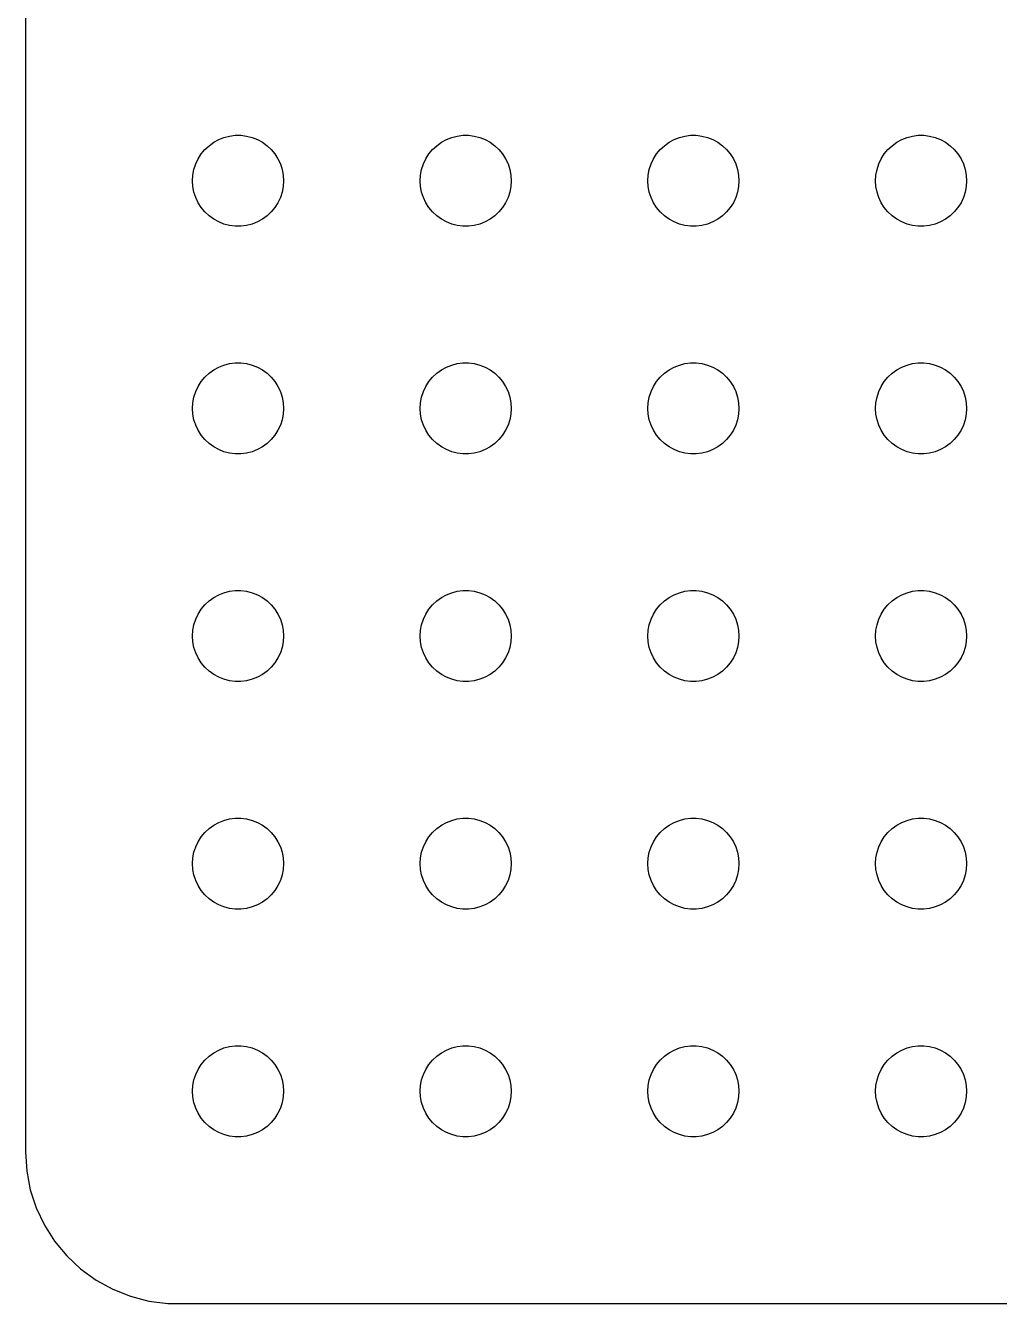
# Model space of a CAD drawing. Header units: metres. Extents: x -67 to 67, y -44 to 44.
# Drawn here: x -67 to -34.92, y -44.49 to -2.39 of the extents above; entities that cross this region are included whole.
import ezdxf

# ---------------------------------------------------------------- set-up
doc = ezdxf.new("R2010")
doc.units = ezdxf.units.M

msp = doc.modelspace()

# ---------------------------------------------------------------- linework, layer by layer
for p, q in [((-67, 39.5), (-67, -39.5)), ((-60.9561, -6.34422), (-60.8037, -6.23351)), ((-60.8037, -6.23351), (-60.6387, -6.14275)), ((-60.6387, -6.14275), (-60.4635, -6.07341)), ((-60.4635, -6.07341), (-60.2811, -6.02657)), ((-60.2811, -6.02657), (-60.0942, -6.00294)), ((-60.0942, -6.00294), (-59.9058, -6.00294)), ((-59.9058, -6.00294), (-59.7189, -6.02657)), ((-59.7189, -6.02657), (-59.5365, -6.07341)), ((-59.5365, -6.07341), (-59.3613, -6.14275)), ((-59.3613, -6.14275), (-59.1963, -6.23351)), ((-59.1963, -6.23351), (-59.0439, -6.34422)), ((-53.4561, -6.34422), (-53.3037, -6.23351)), ((-53.3037, -6.23351), (-53.1387, -6.14275)), ((-53.1387, -6.14275), (-52.9635, -6.07341)), ((-52.9635, -6.07341), (-52.7811, -6.02657)), ((-52.7811, -6.02657), (-52.5942, -6.00294)), ((-52.5942, -6.00294), (-52.4058, -6.00294)), ((-52.4058, -6.00294), (-52.2189, -6.02657)), ((-52.2189, -6.02657), (-52.0365, -6.07341)), ((-52.0365, -6.07341), (-51.8613, -6.14275)), ((-51.8613, -6.14275), (-51.6963, -6.23351)), ((-51.6963, -6.23351), (-51.5439, -6.34422)), ((-45.9561, -6.34422), (-45.8037, -6.23351)), ((-45.8037, -6.23351), (-45.6387, -6.14275)), ((-45.6387, -6.14275), (-45.4635, -6.07341)), ((-45.4635, -6.07341), (-45.2811, -6.02657)), ((-45.2811, -6.02657), (-45.0942, -6.00294)), ((-45.0942, -6.00294), (-44.9058, -6.00294)), ((-44.9058, -6.00294), (-44.7189, -6.02657)), ((-44.7189, -6.02657), (-44.5365, -6.07341)), ((-44.5365, -6.07341), (-44.3613, -6.14275)), ((-44.3613, -6.14275), (-44.1963, -6.23351)), ((-44.1963, -6.23351), (-44.0439, -6.34422)), ((-38.4561, -6.34422), (-38.3037, -6.23351)), ((-38.3037, -6.23351), (-38.1387, -6.14275)), ((-38.1387, -6.14275), (-37.9635, -6.07341)), ((-37.9635, -6.07341), (-37.7811, -6.02657)), ((-37.7811, -6.02657), (-37.5942, -6.00294)), ((-37.5942, -6.00294), (-37.4058, -6.00294)), ((-37.4058, -6.00294), (-37.2189, -6.02657)), ((-37.2189, -6.02657), (-37.0365, -6.07341)), ((-37.0365, -6.07341), (-36.8613, -6.14275)), ((-36.8613, -6.14275), (-36.6963, -6.23351)), ((-36.6963, -6.23351), (-36.5439, -6.34422)), ((-61.3145, -6.77736), (-61.2135, -6.61832)), ((-61.2135, -6.61832), (-61.0934, -6.47318)), ((-61.0934, -6.47318), (-60.9561, -6.34422)), ((-59.0439, -6.34422), (-58.9065, -6.47318)), ((-58.9065, -6.47318), (-58.7865, -6.61832)), ((-58.7865, -6.61832), (-58.6855, -6.77736)), ((-53.8145, -6.77736), (-53.7135, -6.61832)), ((-53.7135, -6.61832), (-53.5934, -6.47318)), ((-53.5934, -6.47318), (-53.4561, -6.34422)), ((-51.5439, -6.34422), (-51.4065, -6.47318)), ((-51.4065, -6.47318), (-51.2865, -6.61832)), ((-51.2865, -6.61832), (-51.1855, -6.77736)), ((-46.3145, -6.77736), (-46.2135, -6.61832)), ((-46.2135, -6.61832), (-46.0934, -6.47318)), ((-46.0934, -6.47318), (-45.9561, -6.34422)), ((-44.0439, -6.34422), (-43.9065, -6.47318)), ((-43.9065, -6.47318), (-43.7865, -6.61832)), ((-43.7865, -6.61832), (-43.6855, -6.77736)), ((-38.8145, -6.77736), (-38.7135, -6.61832)), ((-38.7135, -6.61832), (-38.5934, -6.47318)), ((-38.5934, -6.47318), (-38.4561, -6.34422)), ((-36.5439, -6.34422), (-36.4065, -6.47318)), ((-36.4065, -6.47318), (-36.2865, -6.61832)), ((-36.2865, -6.61832), (-36.1855, -6.77736)), ((-61.4882, -7.312), (-61.4529, -7.12695)), ((-61.4529, -7.12695), (-61.3947, -6.9478)), ((-61.3947, -6.9478), (-61.3145, -6.77736)), ((-58.6855, -6.77736), (-58.6053, -6.9478)), ((-58.6053, -6.9478), (-58.5471, -7.12695)), ((-58.5471, -7.12695), (-58.5118, -7.312)), ((-53.9882, -7.312), (-53.9529, -7.12695)), ((-53.9529, -7.12695), (-53.8947, -6.9478)), ((-53.8947, -6.9478), (-53.8145, -6.77736)), ((-51.1855, -6.77736), (-51.1053, -6.9478)), ((-51.1053, -6.9478), (-51.0471, -7.12695)), ((-51.0471, -7.12695), (-51.0118, -7.312)), ((-46.4882, -7.312), (-46.4529, -7.12695)), ((-46.4529, -7.12695), (-46.3947, -6.9478)), ((-46.3947, -6.9478), (-46.3145, -6.77736)), ((-43.6855, -6.77736), (-43.6053, -6.9478)), ((-43.6053, -6.9478), (-43.5471, -7.12695)), ((-43.5471, -7.12695), (-43.5118, -7.312)), ((-38.9882, -7.312), (-38.9529, -7.12695)), ((-38.9529, -7.12695), (-38.8947, -6.9478)), ((-38.8947, -6.9478), (-38.8145, -6.77736)), ((-36.1855, -6.77736), (-36.1053, -6.9478)), ((-36.1053, -6.9478), (-36.0471, -7.12695)), ((-36.0471, -7.12695), (-36.0118, -7.312)), ((-61.5, -7.5), (-61.4882, -7.312)), ((-61.4882, -7.68799), (-61.5, -7.5)), ((-58.5118, -7.312), (-58.5, -7.5)), ((-58.5, -7.5), (-58.5118, -7.68799)), ((-54, -7.5), (-53.9882, -7.312)), ((-53.9882, -7.68799), (-54, -7.5)), ((-51.0118, -7.312), (-51, -7.5)), ((-51, -7.5), (-51.0118, -7.68799)), ((-46.5, -7.5), (-46.4882, -7.312)), ((-46.4882, -7.68799), (-46.5, -7.5)), ((-43.5118, -7.312), (-43.5, -7.5)), ((-43.5, -7.5), (-43.5118, -7.68799)), ((-39, -7.5), (-38.9882, -7.312)), ((-38.9882, -7.68799), (-39, -7.5)), ((-36.0118, -7.312), (-36, -7.5)), ((-36, -7.5), (-36.0118, -7.68799)), ((-61.4529, -7.87303), (-61.4882, -7.68799)), ((-61.3947, -8.05219), (-61.4529, -7.87303)), ((-58.5471, -7.87303), (-58.6053, -8.05219)), ((-58.5118, -7.68799), (-58.5471, -7.87303)), ((-53.9529, -7.87303), (-53.9882, -7.68799)), ((-53.8947, -8.05219), (-53.9529, -7.87303)), ((-51.0471, -7.87303), (-51.1053, -8.05219)), ((-51.0118, -7.68799), (-51.0471, -7.87303)), ((-46.4529, -7.87303), (-46.4882, -7.68799)), ((-46.3947, -8.05219), (-46.4529, -7.87303)), ((-43.5471, -7.87303), (-43.6053, -8.05219)), ((-43.5118, -7.68799), (-43.5471, -7.87303)), ((-38.9529, -7.87303), (-38.9882, -7.68799)), ((-38.8947, -8.05219), (-38.9529, -7.87303)), ((-36.0471, -7.87303), (-36.1053, -8.05219)), ((-36.0118, -7.68799), (-36.0471, -7.87303)), ((-61.3145, -8.22263), (-61.3947, -8.05219)), ((-61.2135, -8.38167), (-61.3145, -8.22263)), ((-61.0934, -8.52681), (-61.2135, -8.38167)), ((-58.7865, -8.38167), (-58.9065, -8.52681)), ((-58.6855, -8.22263), (-58.7865, -8.38167)), ((-58.6053, -8.05219), (-58.6855, -8.22263)), ((-53.8145, -8.22263), (-53.8947, -8.05219)), ((-53.7135, -8.38167), (-53.8145, -8.22263)), ((-53.5934, -8.52681), (-53.7135, -8.38167)), ((-51.2865, -8.38167), (-51.4065, -8.52681)), ((-51.1855, -8.22263), (-51.2865, -8.38167)), ((-51.1053, -8.05219), (-51.1855, -8.22263)), ((-46.3145, -8.22263), (-46.3947, -8.05219)), ((-46.2135, -8.38167), (-46.3145, -8.22263)), ((-46.0934, -8.52681), (-46.2135, -8.38167)), ((-43.7865, -8.38167), (-43.9065, -8.52681)), ((-43.6855, -8.22263), (-43.7865, -8.38167)), ((-43.6053, -8.05219), (-43.6855, -8.22263)), ((-38.8145, -8.22263), (-38.8947, -8.05219)), ((-38.7135, -8.38167), (-38.8145, -8.22263)), ((-38.5934, -8.52681), (-38.7135, -8.38167)), ((-36.2865, -8.38167), (-36.4065, -8.52681)), ((-36.1855, -8.22263), (-36.2865, -8.38167)), ((-36.1053, -8.05219), (-36.1855, -8.22263)), ((-60.9561, -8.65576), (-61.0934, -8.52681)), ((-60.8037, -8.76648), (-60.9561, -8.65576)), ((-60.6387, -8.85724), (-60.8037, -8.76648)), ((-59.1963, -8.76648), (-59.3613, -8.85724)), ((-59.0439, -8.65576), (-59.1963, -8.76648)), ((-58.9065, -8.52681), (-59.0439, -8.65576)), ((-53.4561, -8.65576), (-53.5934, -8.52681)), ((-53.3037, -8.76648), (-53.4561, -8.65576)), ((-53.1387, -8.85724), (-53.3037, -8.76648)), ((-51.6963, -8.76648), (-51.8613, -8.85724)), ((-51.5439, -8.65576), (-51.6963, -8.76648)), ((-51.4065, -8.52681), (-51.5439, -8.65576)), ((-45.9561, -8.65576), (-46.0934, -8.52681)), ((-45.8037, -8.76648), (-45.9561, -8.65576)), ((-45.6387, -8.85724), (-45.8037, -8.76648)), ((-44.1963, -8.76648), (-44.3613, -8.85724)), ((-44.0439, -8.65576), (-44.1963, -8.76648)), ((-43.9065, -8.52681), (-44.0439, -8.65576)), ((-38.4561, -8.65576), (-38.5934, -8.52681)), ((-38.3037, -8.76648), (-38.4561, -8.65576)), ((-38.1387, -8.85724), (-38.3037, -8.76648)), ((-36.6963, -8.76648), (-36.8613, -8.85724)), ((-36.5439, -8.65576), (-36.6963, -8.76648)), ((-36.4065, -8.52681), (-36.5439, -8.65576)), ((-60.4635, -8.92657), (-60.6387, -8.85724)), ((-60.2811, -8.97342), (-60.4635, -8.92657)), ((-60.0942, -8.99704), (-60.2811, -8.97342)), ((-59.9058, -8.99704), (-60.0942, -8.99704)), ((-59.7189, -8.97342), (-59.9058, -8.99704)), ((-59.5365, -8.92657), (-59.7189, -8.97342)), ((-59.3613, -8.85724), (-59.5365, -8.92657)), ((-52.9635, -8.92657), (-53.1387, -8.85724)), ((-52.7811, -8.97342), (-52.9635, -8.92657)), ((-52.5942, -8.99704), (-52.7811, -8.97342)), ((-52.4058, -8.99704), (-52.5942, -8.99704)), ((-52.2189, -8.97342), (-52.4058, -8.99704)), ((-52.0365, -8.92657), (-52.2189, -8.97342)), ((-51.8613, -8.85724), (-52.0365, -8.92657)), ((-45.4635, -8.92657), (-45.6387, -8.85724)), ((-45.2811, -8.97342), (-45.4635, -8.92657)), ((-45.0942, -8.99704), (-45.2811, -8.97342)), ((-44.9058, -8.99704), (-45.0942, -8.99704)), ((-44.7189, -8.97342), (-44.9058, -8.99704)), ((-44.5365, -8.92657), (-44.7189, -8.97342)), ((-44.3613, -8.85724), (-44.5365, -8.92657)), ((-37.9635, -8.92657), (-38.1387, -8.85724)), ((-37.7811, -8.97342), (-37.9635, -8.92657)), ((-37.5942, -8.99704), (-37.7811, -8.97342)), ((-37.4058, -8.99704), (-37.5942, -8.99704)), ((-37.2189, -8.97342), (-37.4058, -8.99704)), ((-37.0365, -8.92657), (-37.2189, -8.97342)), ((-36.8613, -8.85724), (-37.0365, -8.92657)), ((-61.0934, -13.9732), (-60.9561, -13.8442)), ((-60.9561, -13.8442), (-60.8037, -13.7335)), ((-60.8037, -13.7335), (-60.6387, -13.6427)), ((-60.6387, -13.6427), (-60.4635, -13.5734)), ((-60.4635, -13.5734), (-60.2811, -13.5266)), ((-60.2811, -13.5266), (-60.0942, -13.5029)), ((-60.0942, -13.5029), (-59.9058, -13.5029)), ((-59.9058, -13.5029), (-59.7189, -13.5266)), ((-59.7189, -13.5266), (-59.5365, -13.5734)), ((-59.5365, -13.5734), (-59.3613, -13.6427)), ((-59.3613, -13.6427), (-59.1963, -13.7335)), ((-59.1963, -13.7335), (-59.0439, -13.8442)), ((-59.0439, -13.8442), (-58.9065, -13.9732)), ((-53.5934, -13.9732), (-53.4561, -13.8442)), ((-53.4561, -13.8442), (-53.3037, -13.7335)), ((-53.3037, -13.7335), (-53.1387, -13.6427)), ((-53.1387, -13.6427), (-52.9635, -13.5734)), ((-52.9635, -13.5734), (-52.7811, -13.5266)), ((-52.7811, -13.5266), (-52.5942, -13.5029)), ((-52.5942, -13.5029), (-52.4058, -13.5029)), ((-52.4058, -13.5029), (-52.2189, -13.5266)), ((-52.2189, -13.5266), (-52.0365, -13.5734)), ((-52.0365, -13.5734), (-51.8613, -13.6427)), ((-51.8613, -13.6427), (-51.6963, -13.7335)), ((-51.6963, -13.7335), (-51.5439, -13.8442)), ((-51.5439, -13.8442), (-51.4065, -13.9732)), ((-46.0934, -13.9732), (-45.9561, -13.8442)), ((-45.9561, -13.8442), (-45.8037, -13.7335)), ((-45.8037, -13.7335), (-45.6387, -13.6427)), ((-45.6387, -13.6427), (-45.4635, -13.5734)), ((-45.4635, -13.5734), (-45.2811, -13.5266)), ((-45.2811, -13.5266), (-45.0942, -13.5029)), ((-45.0942, -13.5029), (-44.9058, -13.5029)), ((-44.9058, -13.5029), (-44.7189, -13.5266)), ((-44.7189, -13.5266), (-44.5365, -13.5734)), ((-44.5365, -13.5734), (-44.3613, -13.6427)), ((-44.3613, -13.6427), (-44.1963, -13.7335)), ((-44.1963, -13.7335), (-44.0439, -13.8442)), ((-44.0439, -13.8442), (-43.9065, -13.9732)), ((-38.5934, -13.9732), (-38.4561, -13.8442)), ((-38.4561, -13.8442), (-38.3037, -13.7335)), ((-38.3037, -13.7335), (-38.1387, -13.6427)), ((-38.1387, -13.6427), (-37.9635, -13.5734)), ((-37.9635, -13.5734), (-37.7811, -13.5266)), ((-37.7811, -13.5266), (-37.5942, -13.5029)), ((-37.5942, -13.5029), (-37.4058, -13.5029)), ((-37.4058, -13.5029), (-37.2189, -13.5266)), ((-37.2189, -13.5266), (-37.0365, -13.5734)), ((-37.0365, -13.5734), (-36.8613, -13.6427)), ((-36.8613, -13.6427), (-36.6963, -13.7335)), ((-36.6963, -13.7335), (-36.5439, -13.8442)), ((-36.5439, -13.8442), (-36.4065, -13.9732)), ((-61.3947, -14.4478), (-61.3145, -14.2774)), ((-61.3145, -14.2774), (-61.2135, -14.1183)), ((-61.2135, -14.1183), (-61.0934, -13.9732)), ((-58.9065, -13.9732), (-58.7865, -14.1183)), ((-58.7865, -14.1183), (-58.6855, -14.2774)), ((-58.6855, -14.2774), (-58.6053, -14.4478)), ((-53.8947, -14.4478), (-53.8145, -14.2774)), ((-53.8145, -14.2774), (-53.7135, -14.1183)), ((-53.7135, -14.1183), (-53.5934, -13.9732)), ((-51.4065, -13.9732), (-51.2865, -14.1183)), ((-51.2865, -14.1183), (-51.1855, -14.2774)), ((-51.1855, -14.2774), (-51.1053, -14.4478)), ((-46.3947, -14.4478), (-46.3145, -14.2774)), ((-46.3145, -14.2774), (-46.2135, -14.1183)), ((-46.2135, -14.1183), (-46.0934, -13.9732)), ((-43.9065, -13.9732), (-43.7865, -14.1183)), ((-43.7865, -14.1183), (-43.6855, -14.2774)), ((-43.6855, -14.2774), (-43.6053, -14.4478)), ((-38.8947, -14.4478), (-38.8145, -14.2774)), ((-38.8145, -14.2774), (-38.7135, -14.1183)), ((-38.7135, -14.1183), (-38.5934, -13.9732)), ((-36.4065, -13.9732), (-36.2865, -14.1183)), ((-36.2865, -14.1183), (-36.1855, -14.2774)), ((-36.1855, -14.2774), (-36.1053, -14.4478)), ((-61.4882, -14.812), (-61.4529, -14.627)), ((-61.4529, -14.627), (-61.3947, -14.4478)), ((-58.6053, -14.4478), (-58.5471, -14.627)), ((-58.5471, -14.627), (-58.5118, -14.812)), ((-53.9882, -14.812), (-53.9529, -14.627)), ((-53.9529, -14.627), (-53.8947, -14.4478)), ((-51.1053, -14.4478), (-51.0471, -14.627)), ((-51.0471, -14.627), (-51.0118, -14.812)), ((-46.4882, -14.812), (-46.4529, -14.627)), ((-46.4529, -14.627), (-46.3947, -14.4478)), ((-43.6053, -14.4478), (-43.5471, -14.627)), ((-43.5471, -14.627), (-43.5118, -14.812)), ((-38.9882, -14.812), (-38.9529, -14.627)), ((-38.9529, -14.627), (-38.8947, -14.4478)), ((-36.1053, -14.4478), (-36.0471, -14.627)), ((-36.0471, -14.627), (-36.0118, -14.812)), ((-61.5, -15), (-61.4882, -14.812)), ((-61.4882, -15.188), (-61.5, -15)), ((-58.5118, -14.812), (-58.5, -15)), ((-58.5, -15), (-58.5118, -15.188)), ((-54, -15), (-53.9882, -14.812)), ((-53.9882, -15.188), (-54, -15)), ((-51.0118, -14.812), (-51, -15)), ((-51, -15), (-51.0118, -15.188)), ((-46.5, -15), (-46.4882, -14.812)), ((-46.4882, -15.188), (-46.5, -15)), ((-43.5118, -14.812), (-43.5, -15)), ((-43.5, -15), (-43.5118, -15.188)), ((-39, -15), (-38.9882, -14.812)), ((-38.9882, -15.188), (-39, -15)), ((-36.0118, -14.812), (-36, -15)), ((-36, -15), (-36.0118, -15.188)), ((-61.4529, -15.373), (-61.4882, -15.188)), ((-61.3947, -15.5522), (-61.4529, -15.373)), ((-61.3145, -15.7226), (-61.3947, -15.5522)), ((-58.6053, -15.5522), (-58.6855, -15.7226)), ((-58.5471, -15.373), (-58.6053, -15.5522)), ((-58.5118, -15.188), (-58.5471, -15.373)), ((-53.9529, -15.373), (-53.9882, -15.188)), ((-53.8947, -15.5522), (-53.9529, -15.373)), ((-53.8145, -15.7226), (-53.8947, -15.5522)), ((-51.1053, -15.5522), (-51.1855, -15.7226)), ((-51.0471, -15.373), (-51.1053, -15.5522)), ((-51.0118, -15.188), (-51.0471, -15.373)), ((-46.4529, -15.373), (-46.4882, -15.188)), ((-46.3947, -15.5522), (-46.4529, -15.373)), ((-46.3145, -15.7226), (-46.3947, -15.5522)), ((-43.6053, -15.5522), (-43.6855, -15.7226)), ((-43.5471, -15.373), (-43.6053, -15.5522)), ((-43.5118, -15.188), (-43.5471, -15.373)), ((-38.9529, -15.373), (-38.9882, -15.188)), ((-38.8947, -15.5522), (-38.9529, -15.373)), ((-38.8145, -15.7226), (-38.8947, -15.5522)), ((-36.1053, -15.5522), (-36.1855, -15.7226)), ((-36.0471, -15.373), (-36.1053, -15.5522)), ((-36.0118, -15.188), (-36.0471, -15.373)), ((-61.2135, -15.8817), (-61.3145, -15.7226)), ((-61.0934, -16.0268), (-61.2135, -15.8817)), ((-58.7865, -15.8817), (-58.9065, -16.0268)), ((-58.6855, -15.7226), (-58.7865, -15.8817)), ((-53.7135, -15.8817), (-53.8145, -15.7226)), ((-53.5934, -16.0268), (-53.7135, -15.8817)), ((-51.2865, -15.8817), (-51.4065, -16.0268)), ((-51.1855, -15.7226), (-51.2865, -15.8817)), ((-46.2135, -15.8817), (-46.3145, -15.7226)), ((-46.0934, -16.0268), (-46.2135, -15.8817)), ((-43.7865, -15.8817), (-43.9065, -16.0268)), ((-43.6855, -15.7226), (-43.7865, -15.8817)), ((-38.7135, -15.8817), (-38.8145, -15.7226)), ((-38.5934, -16.0268), (-38.7135, -15.8817)), ((-36.2865, -15.8817), (-36.4065, -16.0268)), ((-36.1855, -15.7226), (-36.2865, -15.8817)), ((-60.9561, -16.1558), (-61.0934, -16.0268)), ((-60.8037, -16.2665), (-60.9561, -16.1558)), ((-60.6387, -16.3572), (-60.8037, -16.2665)), ((-60.4635, -16.4266), (-60.6387, -16.3572)), ((-59.3613, -16.3572), (-59.5365, -16.4266)), ((-59.1963, -16.2665), (-59.3613, -16.3572)), ((-59.0439, -16.1558), (-59.1963, -16.2665)), ((-58.9065, -16.0268), (-59.0439, -16.1558)), ((-53.4561, -16.1558), (-53.5934, -16.0268)), ((-53.3037, -16.2665), (-53.4561, -16.1558)), ((-53.1387, -16.3572), (-53.3037, -16.2665)), ((-52.9635, -16.4266), (-53.1387, -16.3572)), ((-51.8613, -16.3572), (-52.0365, -16.4266)), ((-51.6963, -16.2665), (-51.8613, -16.3572)), ((-51.5439, -16.1558), (-51.6963, -16.2665)), ((-51.4065, -16.0268), (-51.5439, -16.1558)), ((-45.9561, -16.1558), (-46.0934, -16.0268)), ((-45.8037, -16.2665), (-45.9561, -16.1558)), ((-45.6387, -16.3572), (-45.8037, -16.2665)), ((-45.4635, -16.4266), (-45.6387, -16.3572)), ((-44.3613, -16.3572), (-44.5365, -16.4266)), ((-44.1963, -16.2665), (-44.3613, -16.3572)), ((-44.0439, -16.1558), (-44.1963, -16.2665)), ((-43.9065, -16.0268), (-44.0439, -16.1558)), ((-38.4561, -16.1558), (-38.5934, -16.0268)), ((-38.3037, -16.2665), (-38.4561, -16.1558)), ((-38.1387, -16.3572), (-38.3037, -16.2665)), ((-37.9635, -16.4266), (-38.1387, -16.3572)), ((-36.8613, -16.3572), (-37.0365, -16.4266)), ((-36.6963, -16.2665), (-36.8613, -16.3572)), ((-36.5439, -16.1558), (-36.6963, -16.2665)), ((-36.4065, -16.0268), (-36.5439, -16.1558)), ((-60.2811, -16.4734), (-60.4635, -16.4266)), ((-60.0942, -16.497), (-60.2811, -16.4734)), ((-59.9058, -16.497), (-60.0942, -16.497)), ((-59.7189, -16.4734), (-59.9058, -16.497)), ((-59.5365, -16.4266), (-59.7189, -16.4734)), ((-52.7811, -16.4734), (-52.9635, -16.4266)), ((-52.5942, -16.497), (-52.7811, -16.4734)), ((-52.4058, -16.497), (-52.5942, -16.497)), ((-52.2189, -16.4734), (-52.4058, -16.497)), ((-52.0365, -16.4266), (-52.2189, -16.4734)), ((-45.2811, -16.4734), (-45.4635, -16.4266)), ((-45.0942, -16.497), (-45.2811, -16.4734)), ((-44.9058, -16.497), (-45.0942, -16.497)), ((-44.7189, -16.4734), (-44.9058, -16.497)), ((-44.5365, -16.4266), (-44.7189, -16.4734)), ((-37.7811, -16.4734), (-37.9635, -16.4266)), ((-37.5942, -16.497), (-37.7811, -16.4734)), ((-37.4058, -16.497), (-37.5942, -16.497)), ((-37.2189, -16.4734), (-37.4058, -16.497)), ((-37.0365, -16.4266), (-37.2189, -16.4734)), ((-60.4635, -21.0734), (-60.2811, -21.0266)), ((-60.2811, -21.0266), (-60.0942, -21.003)), ((-60.0942, -21.003), (-59.9058, -21.003)), ((-59.9058, -21.003), (-59.7189, -21.0266)), ((-59.7189, -21.0266), (-59.5365, -21.0734)), ((-52.9635, -21.0734), (-52.7811, -21.0266)), ((-52.7811, -21.0266), (-52.5942, -21.003)), ((-52.5942, -21.003), (-52.4058, -21.003)), ((-52.4058, -21.003), (-52.2189, -21.0266)), ((-52.2189, -21.0266), (-52.0365, -21.0734)), ((-45.4635, -21.0734), (-45.2811, -21.0266)), ((-45.2811, -21.0266), (-45.0942, -21.003)), ((-45.0942, -21.003), (-44.9058, -21.003)), ((-44.9058, -21.003), (-44.7189, -21.0266)), ((-44.7189, -21.0266), (-44.5365, -21.0734)), ((-37.9635, -21.0734), (-37.7811, -21.0266)), ((-37.7811, -21.0266), (-37.5942, -21.003)), ((-37.5942, -21.003), (-37.4058, -21.003)), ((-37.4058, -21.003), (-37.2189, -21.0266)), ((-37.2189, -21.0266), (-37.0365, -21.0734)), ((-61.0934, -21.4732), (-60.9561, -21.3442)), ((-60.9561, -21.3442), (-60.8037, -21.2335)), ((-60.8037, -21.2335), (-60.6387, -21.1427)), ((-60.6387, -21.1427), (-60.4635, -21.0734)), ((-59.5365, -21.0734), (-59.3613, -21.1427)), ((-59.3613, -21.1427), (-59.1963, -21.2335)), ((-59.1963, -21.2335), (-59.0439, -21.3442)), ((-59.0439, -21.3442), (-58.9065, -21.4732)), ((-53.5934, -21.4732), (-53.4561, -21.3442)), ((-53.4561, -21.3442), (-53.3037, -21.2335)), ((-53.3037, -21.2335), (-53.1387, -21.1427)), ((-53.1387, -21.1427), (-52.9635, -21.0734)), ((-52.0365, -21.0734), (-51.8613, -21.1427)), ((-51.8613, -21.1427), (-51.6963, -21.2335)), ((-51.6963, -21.2335), (-51.5439, -21.3442)), ((-51.5439, -21.3442), (-51.4065, -21.4732)), ((-46.0934, -21.4732), (-45.9561, -21.3442)), ((-45.9561, -21.3442), (-45.8037, -21.2335)), ((-45.8037, -21.2335), (-45.6387, -21.1427)), ((-45.6387, -21.1427), (-45.4635, -21.0734)), ((-44.5365, -21.0734), (-44.3613, -21.1427)), ((-44.3613, -21.1427), (-44.1963, -21.2335)), ((-44.1963, -21.2335), (-44.0439, -21.3442)), ((-44.0439, -21.3442), (-43.9065, -21.4732)), ((-38.5934, -21.4732), (-38.4561, -21.3442)), ((-38.4561, -21.3442), (-38.3037, -21.2335)), ((-38.3037, -21.2335), (-38.1387, -21.1427)), ((-38.1387, -21.1427), (-37.9635, -21.0734)), ((-37.0365, -21.0734), (-36.8613, -21.1427)), ((-36.8613, -21.1427), (-36.6963, -21.2335)), ((-36.6963, -21.2335), (-36.5439, -21.3442)), ((-36.5439, -21.3442), (-36.4065, -21.4732)), ((-61.3947, -21.9478), (-61.3145, -21.7774)), ((-61.3145, -21.7774), (-61.2135, -21.6183)), ((-61.2135, -21.6183), (-61.0934, -21.4732)), ((-58.9065, -21.4732), (-58.7865, -21.6183)), ((-58.7865, -21.6183), (-58.6855, -21.7774)), ((-58.6855, -21.7774), (-58.6053, -21.9478)), ((-53.8947, -21.9478), (-53.8145, -21.7774)), ((-53.8145, -21.7774), (-53.7135, -21.6183)), ((-53.7135, -21.6183), (-53.5934, -21.4732)), ((-51.4065, -21.4732), (-51.2865, -21.6183)), ((-51.2865, -21.6183), (-51.1855, -21.7774)), ((-51.1855, -21.7774), (-51.1053, -21.9478)), ((-46.3947, -21.9478), (-46.3145, -21.7774)), ((-46.3145, -21.7774), (-46.2135, -21.6183)), ((-46.2135, -21.6183), (-46.0934, -21.4732)), ((-43.9065, -21.4732), (-43.7865, -21.6183)), ((-43.7865, -21.6183), (-43.6855, -21.7774)), ((-43.6855, -21.7774), (-43.6053, -21.9478)), ((-38.8947, -21.9478), (-38.8145, -21.7774)), ((-38.8145, -21.7774), (-38.7135, -21.6183)), ((-38.7135, -21.6183), (-38.5934, -21.4732)), ((-36.4065, -21.4732), (-36.2865, -21.6183)), ((-36.2865, -21.6183), (-36.1855, -21.7774)), ((-36.1855, -21.7774), (-36.1053, -21.9478)), ((-61.5, -22.5), (-61.4882, -22.312)), ((-61.4882, -22.312), (-61.4529, -22.127)), ((-61.4529, -22.127), (-61.3947, -21.9478)), ((-58.6053, -21.9478), (-58.5471, -22.127)), ((-58.5471, -22.127), (-58.5118, -22.312)), ((-58.5118, -22.312), (-58.5, -22.5)), ((-54, -22.5), (-53.9882, -22.312)), ((-53.9882, -22.312), (-53.9529, -22.127)), ((-53.9529, -22.127), (-53.8947, -21.9478)), ((-51.1053, -21.9478), (-51.0471, -22.127)), ((-51.0471, -22.127), (-51.0118, -22.312)), ((-51.0118, -22.312), (-51, -22.5)), ((-46.5, -22.5), (-46.4882, -22.312)), ((-46.4882, -22.312), (-46.4529, -22.127)), ((-46.4529, -22.127), (-46.3947, -21.9478)), ((-43.6053, -21.9478), (-43.5471, -22.127)), ((-43.5471, -22.127), (-43.5118, -22.312)), ((-43.5118, -22.312), (-43.5, -22.5)), ((-39, -22.5), (-38.9882, -22.312)), ((-38.9882, -22.312), (-38.9529, -22.127)), ((-38.9529, -22.127), (-38.8947, -21.9478)), ((-36.1053, -21.9478), (-36.0471, -22.127)), ((-36.0471, -22.127), (-36.0118, -22.312)), ((-36.0118, -22.312), (-36, -22.5)), ((-61.4882, -22.688), (-61.5, -22.5)), ((-61.4529, -22.873), (-61.4882, -22.688)), ((-58.5118, -22.688), (-58.5471, -22.873)), ((-58.5, -22.5), (-58.5118, -22.688)), ((-53.9882, -22.688), (-54, -22.5)), ((-53.9529, -22.873), (-53.9882, -22.688)), ((-51.0118, -22.688), (-51.0471, -22.873)), ((-51, -22.5), (-51.0118, -22.688)), ((-46.4882, -22.688), (-46.5, -22.5)), ((-46.4529, -22.873), (-46.4882, -22.688)), ((-43.5118, -22.688), (-43.5471, -22.873)), ((-43.5, -22.5), (-43.5118, -22.688)), ((-38.9882, -22.688), (-39, -22.5)), ((-38.9529, -22.873), (-38.9882, -22.688)), ((-36.0118, -22.688), (-36.0471, -22.873)), ((-36, -22.5), (-36.0118, -22.688)), ((-61.3947, -23.0522), (-61.4529, -22.873)), ((-61.3145, -23.2226), (-61.3947, -23.0522)), ((-58.6053, -23.0522), (-58.6855, -23.2226)), ((-58.5471, -22.873), (-58.6053, -23.0522)), ((-53.8947, -23.0522), (-53.9529, -22.873)), ((-53.8145, -23.2226), (-53.8947, -23.0522)), ((-51.1053, -23.0522), (-51.1855, -23.2226)), ((-51.0471, -22.873), (-51.1053, -23.0522)), ((-46.3947, -23.0522), (-46.4529, -22.873)), ((-46.3145, -23.2226), (-46.3947, -23.0522)), ((-43.6053, -23.0522), (-43.6855, -23.2226)), ((-43.5471, -22.873), (-43.6053, -23.0522)), ((-38.8947, -23.0522), (-38.9529, -22.873)), ((-38.8145, -23.2226), (-38.8947, -23.0522)), ((-36.1053, -23.0522), (-36.1855, -23.2226)), ((-36.0471, -22.873), (-36.1053, -23.0522)), ((-61.2135, -23.3817), (-61.3145, -23.2226)), ((-61.0934, -23.5268), (-61.2135, -23.3817)), ((-60.9561, -23.6558), (-61.0934, -23.5268)), ((-58.9065, -23.5268), (-59.0439, -23.6558)), ((-58.7865, -23.3817), (-58.9065, -23.5268)), ((-58.6855, -23.2226), (-58.7865, -23.3817)), ((-53.7135, -23.3817), (-53.8145, -23.2226)), ((-53.5934, -23.5268), (-53.7135, -23.3817)), ((-53.4561, -23.6558), (-53.5934, -23.5268)), ((-51.4065, -23.5268), (-51.5439, -23.6558)), ((-51.2865, -23.3817), (-51.4065, -23.5268)), ((-51.1855, -23.2226), (-51.2865, -23.3817)), ((-46.2135, -23.3817), (-46.3145, -23.2226)), ((-46.0934, -23.5268), (-46.2135, -23.3817)), ((-45.9561, -23.6558), (-46.0934, -23.5268)), ((-43.9065, -23.5268), (-44.0439, -23.6558)), ((-43.7865, -23.3817), (-43.9065, -23.5268)), ((-43.6855, -23.2226), (-43.7865, -23.3817)), ((-38.7135, -23.3817), (-38.8145, -23.2226)), ((-38.5934, -23.5268), (-38.7135, -23.3817)), ((-38.4561, -23.6558), (-38.5934, -23.5268)), ((-36.4065, -23.5268), (-36.5439, -23.6558)), ((-36.2865, -23.3817), (-36.4065, -23.5268)), ((-36.1855, -23.2226), (-36.2865, -23.3817)), ((-60.8037, -23.7665), (-60.9561, -23.6558)), ((-60.6387, -23.8572), (-60.8037, -23.7665)), ((-60.4635, -23.9266), (-60.6387, -23.8572)), ((-60.2811, -23.9734), (-60.4635, -23.9266)), ((-60.0942, -23.997), (-60.2811, -23.9734)), ((-59.9058, -23.997), (-60.0942, -23.997)), ((-59.7189, -23.9734), (-59.9058, -23.997)), ((-59.5365, -23.9266), (-59.7189, -23.9734)), ((-59.3613, -23.8572), (-59.5365, -23.9266)), ((-59.1963, -23.7665), (-59.3613, -23.8572)), ((-59.0439, -23.6558), (-59.1963, -23.7665)), ((-53.3037, -23.7665), (-53.4561, -23.6558)), ((-53.1387, -23.8572), (-53.3037, -23.7665)), ((-52.9635, -23.9266), (-53.1387, -23.8572)), ((-52.7811, -23.9734), (-52.9635, -23.9266)), ((-52.5942, -23.997), (-52.7811, -23.9734)), ((-52.4058, -23.997), (-52.5942, -23.997)), ((-52.2189, -23.9734), (-52.4058, -23.997)), ((-52.0365, -23.9266), (-52.2189, -23.9734)), ((-51.8613, -23.8572), (-52.0365, -23.9266)), ((-51.6963, -23.7665), (-51.8613, -23.8572)), ((-51.5439, -23.6558), (-51.6963, -23.7665)), ((-45.8037, -23.7665), (-45.9561, -23.6558)), ((-45.6387, -23.8572), (-45.8037, -23.7665)), ((-45.4635, -23.9266), (-45.6387, -23.8572)), ((-45.2811, -23.9734), (-45.4635, -23.9266)), ((-45.0942, -23.997), (-45.2811, -23.9734)), ((-44.9058, -23.997), (-45.0942, -23.997)), ((-44.7189, -23.9734), (-44.9058, -23.997)), ((-44.5365, -23.9266), (-44.7189, -23.9734)), ((-44.3613, -23.8572), (-44.5365, -23.9266)), ((-44.1963, -23.7665), (-44.3613, -23.8572)), ((-44.0439, -23.6558), (-44.1963, -23.7665)), ((-38.3037, -23.7665), (-38.4561, -23.6558)), ((-38.1387, -23.8572), (-38.3037, -23.7665)), ((-37.9635, -23.9266), (-38.1387, -23.8572)), ((-37.7811, -23.9734), (-37.9635, -23.9266)), ((-37.5942, -23.997), (-37.7811, -23.9734)), ((-37.4058, -23.997), (-37.5942, -23.997)), ((-37.2189, -23.9734), (-37.4058, -23.997)), ((-37.0365, -23.9266), (-37.2189, -23.9734)), ((-36.8613, -23.8572), (-37.0365, -23.9266)), ((-36.6963, -23.7665), (-36.8613, -23.8572)), ((-36.5439, -23.6558), (-36.6963, -23.7665)), ((-60.6387, -28.6427), (-60.4635, -28.5734)), ((-60.4635, -28.5734), (-60.2811, -28.5266)), ((-60.2811, -28.5266), (-60.0942, -28.503)), ((-60.0942, -28.503), (-59.9058, -28.503)), ((-59.9058, -28.503), (-59.7189, -28.5266)), ((-59.7189, -28.5266), (-59.5365, -28.5734)), ((-59.5365, -28.5734), (-59.3613, -28.6427)), ((-53.1387, -28.6427), (-52.9635, -28.5734)), ((-52.9635, -28.5734), (-52.7811, -28.5266)), ((-52.7811, -28.5266), (-52.5942, -28.503)), ((-52.5942, -28.503), (-52.4058, -28.503)), ((-52.4058, -28.503), (-52.2189, -28.5266)), ((-52.2189, -28.5266), (-52.0365, -28.5734)), ((-52.0365, -28.5734), (-51.8613, -28.6427)), ((-45.6387, -28.6427), (-45.4635, -28.5734)), ((-45.4635, -28.5734), (-45.2811, -28.5266)), ((-45.2811, -28.5266), (-45.0942, -28.503)), ((-45.0942, -28.503), (-44.9058, -28.503)), ((-44.9058, -28.503), (-44.7189, -28.5266)), ((-44.7189, -28.5266), (-44.5365, -28.5734)), ((-44.5365, -28.5734), (-44.3613, -28.6427)), ((-38.1387, -28.6427), (-37.9635, -28.5734)), ((-37.9635, -28.5734), (-37.7811, -28.5266)), ((-37.7811, -28.5266), (-37.5942, -28.503)), ((-37.5942, -28.503), (-37.4058, -28.503)), ((-37.4058, -28.503), (-37.2189, -28.5266)), ((-37.2189, -28.5266), (-37.0365, -28.5734)), ((-37.0365, -28.5734), (-36.8613, -28.6427)), ((-61.2135, -29.1183), (-61.0934, -28.9732)), ((-61.0934, -28.9732), (-60.9561, -28.8442)), ((-60.9561, -28.8442), (-60.8037, -28.7335)), ((-60.8037, -28.7335), (-60.6387, -28.6427)), ((-59.3613, -28.6427), (-59.1963, -28.7335)), ((-59.1963, -28.7335), (-59.0439, -28.8442)), ((-59.0439, -28.8442), (-58.9065, -28.9732)), ((-58.9065, -28.9732), (-58.7865, -29.1183)), ((-53.7135, -29.1183), (-53.5934, -28.9732)), ((-53.5934, -28.9732), (-53.4561, -28.8442)), ((-53.4561, -28.8442), (-53.3037, -28.7335)), ((-53.3037, -28.7335), (-53.1387, -28.6427)), ((-51.8613, -28.6427), (-51.6963, -28.7335)), ((-51.6963, -28.7335), (-51.5439, -28.8442)), ((-51.5439, -28.8442), (-51.4065, -28.9732)), ((-51.4065, -28.9732), (-51.2865, -29.1183)), ((-46.2135, -29.1183), (-46.0934, -28.9732)), ((-46.0934, -28.9732), (-45.9561, -28.8442)), ((-45.9561, -28.8442), (-45.8037, -28.7335)), ((-45.8037, -28.7335), (-45.6387, -28.6427)), ((-44.3613, -28.6427), (-44.1963, -28.7335)), ((-44.1963, -28.7335), (-44.0439, -28.8442)), ((-44.0439, -28.8442), (-43.9065, -28.9732)), ((-43.9065, -28.9732), (-43.7865, -29.1183)), ((-38.7135, -29.1183), (-38.5934, -28.9732)), ((-38.5934, -28.9732), (-38.4561, -28.8442)), ((-38.4561, -28.8442), (-38.3037, -28.7335)), ((-38.3037, -28.7335), (-38.1387, -28.6427)), ((-36.8613, -28.6427), (-36.6963, -28.7335)), ((-36.6963, -28.7335), (-36.5439, -28.8442)), ((-36.5439, -28.8442), (-36.4065, -28.9732)), ((-36.4065, -28.9732), (-36.2865, -29.1183)), ((-61.4529, -29.627), (-61.3947, -29.4478)), ((-61.3947, -29.4478), (-61.3145, -29.2774)), ((-61.3145, -29.2774), (-61.2135, -29.1183)), ((-58.7865, -29.1183), (-58.6855, -29.2774)), ((-58.6855, -29.2774), (-58.6053, -29.4478)), ((-58.6053, -29.4478), (-58.5471, -29.627)), ((-53.9529, -29.627), (-53.8947, -29.4478)), ((-53.8947, -29.4478), (-53.8145, -29.2774)), ((-53.8145, -29.2774), (-53.7135, -29.1183)), ((-51.2865, -29.1183), (-51.1855, -29.2774)), ((-51.1855, -29.2774), (-51.1053, -29.4478)), ((-51.1053, -29.4478), (-51.0471, -29.627)), ((-46.4529, -29.627), (-46.3947, -29.4478)), ((-46.3947, -29.4478), (-46.3145, -29.2774)), ((-46.3145, -29.2774), (-46.2135, -29.1183)), ((-43.7865, -29.1183), (-43.6855, -29.2774)), ((-43.6855, -29.2774), (-43.6053, -29.4478)), ((-43.6053, -29.4478), (-43.5471, -29.627)), ((-38.9529, -29.627), (-38.8947, -29.4478)), ((-38.8947, -29.4478), (-38.8145, -29.2774)), ((-38.8145, -29.2774), (-38.7135, -29.1183)), ((-36.2865, -29.1183), (-36.1855, -29.2774)), ((-36.1855, -29.2774), (-36.1053, -29.4478)), ((-36.1053, -29.4478), (-36.0471, -29.627)), ((-61.5, -30), (-61.4882, -29.812)), ((-61.4882, -29.812), (-61.4529, -29.627)), ((-58.5471, -29.627), (-58.5118, -29.812)), ((-58.5118, -29.812), (-58.5, -30)), ((-54, -30), (-53.9882, -29.812)), ((-53.9882, -29.812), (-53.9529, -29.627)), ((-51.0471, -29.627), (-51.0118, -29.812)), ((-51.0118, -29.812), (-51, -30)), ((-46.5, -30), (-46.4882, -29.812)), ((-46.4882, -29.812), (-46.4529, -29.627)), ((-43.5471, -29.627), (-43.5118, -29.812)), ((-43.5118, -29.812), (-43.5, -30)), ((-39, -30), (-38.9882, -29.812)), ((-38.9882, -29.812), (-38.9529, -29.627)), ((-36.0471, -29.627), (-36.0118, -29.812)), ((-36.0118, -29.812), (-36, -30)), ((-61.4882, -30.188), (-61.5, -30)), ((-61.4529, -30.373), (-61.4882, -30.188)), ((-58.5118, -30.188), (-58.5471, -30.373)), ((-58.5, -30), (-58.5118, -30.188)), ((-53.9882, -30.188), (-54, -30)), ((-53.9529, -30.373), (-53.9882, -30.188)), ((-51.0118, -30.188), (-51.0471, -30.373)), ((-51, -30), (-51.0118, -30.188)), ((-46.4882, -30.188), (-46.5, -30)), ((-46.4529, -30.373), (-46.4882, -30.188)), ((-43.5118, -30.188), (-43.5471, -30.373)), ((-43.5, -30), (-43.5118, -30.188)), ((-38.9882, -30.188), (-39, -30)), ((-38.9529, -30.373), (-38.9882, -30.188)), ((-36.0118, -30.188), (-36.0471, -30.373)), ((-36, -30), (-36.0118, -30.188)), ((-61.3947, -30.5522), (-61.4529, -30.373)), ((-61.3145, -30.7226), (-61.3947, -30.5522)), ((-61.2135, -30.8817), (-61.3145, -30.7226)), ((-58.6855, -30.7226), (-58.7865, -30.8817)), ((-58.6053, -30.5522), (-58.6855, -30.7226)), ((-58.5471, -30.373), (-58.6053, -30.5522)), ((-53.8947, -30.5522), (-53.9529, -30.373)), ((-53.8145, -30.7226), (-53.8947, -30.5522)), ((-53.7135, -30.8817), (-53.8145, -30.7226)), ((-51.1855, -30.7226), (-51.2865, -30.8817)), ((-51.1053, -30.5522), (-51.1855, -30.7226)), ((-51.0471, -30.373), (-51.1053, -30.5522)), ((-46.3947, -30.5522), (-46.4529, -30.373)), ((-46.3145, -30.7226), (-46.3947, -30.5522)), ((-46.2135, -30.8817), (-46.3145, -30.7226)), ((-43.6855, -30.7226), (-43.7865, -30.8817)), ((-43.6053, -30.5522), (-43.6855, -30.7226)), ((-43.5471, -30.373), (-43.6053, -30.5522)), ((-38.8947, -30.5522), (-38.9529, -30.373)), ((-38.8145, -30.7226), (-38.8947, -30.5522)), ((-38.7135, -30.8817), (-38.8145, -30.7226)), ((-36.1855, -30.7226), (-36.2865, -30.8817)), ((-36.1053, -30.5522), (-36.1855, -30.7226)), ((-36.0471, -30.373), (-36.1053, -30.5522)), ((-61.0934, -31.0268), (-61.2135, -30.8817)), ((-60.9561, -31.1558), (-61.0934, -31.0268)), ((-60.8037, -31.2665), (-60.9561, -31.1558)), ((-59.0439, -31.1558), (-59.1963, -31.2665)), ((-58.9065, -31.0268), (-59.0439, -31.1558)), ((-58.7865, -30.8817), (-58.9065, -31.0268)), ((-53.5934, -31.0268), (-53.7135, -30.8817)), ((-53.4561, -31.1558), (-53.5934, -31.0268)), ((-53.3037, -31.2665), (-53.4561, -31.1558)), ((-51.5439, -31.1558), (-51.6963, -31.2665)), ((-51.4065, -31.0268), (-51.5439, -31.1558)), ((-51.2865, -30.8817), (-51.4065, -31.0268)), ((-46.0934, -31.0268), (-46.2135, -30.8817)), ((-45.9561, -31.1558), (-46.0934, -31.0268)), ((-45.8037, -31.2665), (-45.9561, -31.1558)), ((-44.0439, -31.1558), (-44.1963, -31.2665)), ((-43.9065, -31.0268), (-44.0439, -31.1558)), ((-43.7865, -30.8817), (-43.9065, -31.0268)), ((-38.5934, -31.0268), (-38.7135, -30.8817)), ((-38.4561, -31.1558), (-38.5934, -31.0268)), ((-38.3037, -31.2665), (-38.4561, -31.1558)), ((-36.5439, -31.1558), (-36.6963, -31.2665)), ((-36.4065, -31.0268), (-36.5439, -31.1558)), ((-36.2865, -30.8817), (-36.4065, -31.0268)), ((-60.6387, -31.3572), (-60.8037, -31.2665)), ((-60.4635, -31.4266), (-60.6387, -31.3572)), ((-60.2811, -31.4734), (-60.4635, -31.4266)), ((-60.0942, -31.497), (-60.2811, -31.4734)), ((-59.9058, -31.497), (-60.0942, -31.497)), ((-59.7189, -31.4734), (-59.9058, -31.497)), ((-59.5365, -31.4266), (-59.7189, -31.4734)), ((-59.3613, -31.3572), (-59.5365, -31.4266)), ((-59.1963, -31.2665), (-59.3613, -31.3572)), ((-53.1387, -31.3572), (-53.3037, -31.2665)), ((-52.9635, -31.4266), (-53.1387, -31.3572)), ((-52.7811, -31.4734), (-52.9635, -31.4266)), ((-52.5942, -31.497), (-52.7811, -31.4734)), ((-52.4058, -31.497), (-52.5942, -31.497)), ((-52.2189, -31.4734), (-52.4058, -31.497)), ((-52.0365, -31.4266), (-52.2189, -31.4734)), ((-51.8613, -31.3572), (-52.0365, -31.4266)), ((-51.6963, -31.2665), (-51.8613, -31.3572)), ((-45.6387, -31.3572), (-45.8037, -31.2665)), ((-45.4635, -31.4266), (-45.6387, -31.3572)), ((-45.2811, -31.4734), (-45.4635, -31.4266)), ((-45.0942, -31.497), (-45.2811, -31.4734)), ((-44.9058, -31.497), (-45.0942, -31.497)), ((-44.7189, -31.4734), (-44.9058, -31.497)), ((-44.5365, -31.4266), (-44.7189, -31.4734)), ((-44.3613, -31.3572), (-44.5365, -31.4266)), ((-44.1963, -31.2665), (-44.3613, -31.3572)), ((-38.1387, -31.3572), (-38.3037, -31.2665)), ((-37.9635, -31.4266), (-38.1387, -31.3572)), ((-37.7811, -31.4734), (-37.9635, -31.4266)), ((-37.5942, -31.497), (-37.7811, -31.4734)), ((-37.4058, -31.497), (-37.5942, -31.497)), ((-37.2189, -31.4734), (-37.4058, -31.497)), ((-37.0365, -31.4266), (-37.2189, -31.4734)), ((-36.8613, -31.3572), (-37.0365, -31.4266)), ((-36.6963, -31.2665), (-36.8613, -31.3572)), ((-60.8037, -36.2335), (-60.6387, -36.1428)), ((-60.6387, -36.1428), (-60.4635, -36.0734)), ((-60.4635, -36.0734), (-60.2811, -36.0266)), ((-60.2811, -36.0266), (-60.0942, -36.003)), ((-60.0942, -36.003), (-59.9058, -36.003)), ((-59.9058, -36.003), (-59.7189, -36.0266)), ((-59.7189, -36.0266), (-59.5365, -36.0734)), ((-59.5365, -36.0734), (-59.3613, -36.1428)), ((-59.3613, -36.1428), (-59.1963, -36.2335)), ((-53.3037, -36.2335), (-53.1387, -36.1428)), ((-53.1387, -36.1428), (-52.9635, -36.0734)), ((-52.9635, -36.0734), (-52.7811, -36.0266)), ((-52.7811, -36.0266), (-52.5942, -36.003)), ((-52.5942, -36.003), (-52.4058, -36.003)), ((-52.4058, -36.003), (-52.2189, -36.0266)), ((-52.2189, -36.0266), (-52.0365, -36.0734)), ((-52.0365, -36.0734), (-51.8613, -36.1428)), ((-51.8613, -36.1428), (-51.6963, -36.2335)), ((-45.8037, -36.2335), (-45.6387, -36.1428)), ((-45.6387, -36.1428), (-45.4635, -36.0734)), ((-45.4635, -36.0734), (-45.2811, -36.0266)), ((-45.2811, -36.0266), (-45.0942, -36.003)), ((-45.0942, -36.003), (-44.9058, -36.003)), ((-44.9058, -36.003), (-44.7189, -36.0266)), ((-44.7189, -36.0266), (-44.5365, -36.0734)), ((-44.5365, -36.0734), (-44.3613, -36.1428)), ((-44.3613, -36.1428), (-44.1963, -36.2335)), ((-38.3037, -36.2335), (-38.1387, -36.1428)), ((-38.1387, -36.1428), (-37.9635, -36.0734)), ((-37.9635, -36.0734), (-37.7811, -36.0266)), ((-37.7811, -36.0266), (-37.5942, -36.003)), ((-37.5942, -36.003), (-37.4058, -36.003)), ((-37.4058, -36.003), (-37.2189, -36.0266)), ((-37.2189, -36.0266), (-37.0365, -36.0734)), ((-37.0365, -36.0734), (-36.8613, -36.1428)), ((-36.8613, -36.1428), (-36.6963, -36.2335)), ((-61.3145, -36.7774), (-61.2135, -36.6183)), ((-61.2135, -36.6183), (-61.0934, -36.4732)), ((-61.0934, -36.4732), (-60.9561, -36.3442)), ((-60.9561, -36.3442), (-60.8037, -36.2335)), ((-59.1963, -36.2335), (-59.0439, -36.3442)), ((-59.0439, -36.3442), (-58.9065, -36.4732)), ((-58.9065, -36.4732), (-58.7865, -36.6183)), ((-58.7865, -36.6183), (-58.6855, -36.7774)), ((-53.8145, -36.7774), (-53.7135, -36.6183)), ((-53.7135, -36.6183), (-53.5934, -36.4732)), ((-53.5934, -36.4732), (-53.4561, -36.3442)), ((-53.4561, -36.3442), (-53.3037, -36.2335)), ((-51.6963, -36.2335), (-51.5439, -36.3442)), ((-51.5439, -36.3442), (-51.4065, -36.4732)), ((-51.4065, -36.4732), (-51.2865, -36.6183)), ((-51.2865, -36.6183), (-51.1855, -36.7774)), ((-46.3145, -36.7774), (-46.2135, -36.6183)), ((-46.2135, -36.6183), (-46.0934, -36.4732)), ((-46.0934, -36.4732), (-45.9561, -36.3442)), ((-45.9561, -36.3442), (-45.8037, -36.2335)), ((-44.1963, -36.2335), (-44.0439, -36.3442)), ((-44.0439, -36.3442), (-43.9065, -36.4732)), ((-43.9065, -36.4732), (-43.7865, -36.6183)), ((-43.7865, -36.6183), (-43.6855, -36.7774)), ((-38.8145, -36.7774), (-38.7135, -36.6183)), ((-38.7135, -36.6183), (-38.5934, -36.4732)), ((-38.5934, -36.4732), (-38.4561, -36.3442)), ((-38.4561, -36.3442), (-38.3037, -36.2335)), ((-36.6963, -36.2335), (-36.5439, -36.3442)), ((-36.5439, -36.3442), (-36.4065, -36.4732)), ((-36.4065, -36.4732), (-36.2865, -36.6183)), ((-36.2865, -36.6183), (-36.1855, -36.7774)), ((-61.4529, -37.127), (-61.3947, -36.9478)), ((-61.3947, -36.9478), (-61.3145, -36.7774)), ((-58.6855, -36.7774), (-58.6053, -36.9478)), ((-58.6053, -36.9478), (-58.5471, -37.127)), ((-53.9529, -37.127), (-53.8947, -36.9478)), ((-53.8947, -36.9478), (-53.8145, -36.7774)), ((-51.1855, -36.7774), (-51.1053, -36.9478)), ((-51.1053, -36.9478), (-51.0471, -37.127)), ((-46.4529, -37.127), (-46.3947, -36.9478)), ((-46.3947, -36.9478), (-46.3145, -36.7774)), ((-43.6855, -36.7774), (-43.6053, -36.9478)), ((-43.6053, -36.9478), (-43.5471, -37.127)), ((-38.9529, -37.127), (-38.8947, -36.9478)), ((-38.8947, -36.9478), (-38.8145, -36.7774)), ((-36.1855, -36.7774), (-36.1053, -36.9478)), ((-36.1053, -36.9478), (-36.0471, -37.127)), ((-61.5, -37.5), (-61.4882, -37.312)), ((-61.4882, -37.312), (-61.4529, -37.127)), ((-58.5471, -37.127), (-58.5118, -37.312)), ((-58.5118, -37.312), (-58.5, -37.5)), ((-54, -37.5), (-53.9882, -37.312)), ((-53.9882, -37.312), (-53.9529, -37.127)), ((-51.0471, -37.127), (-51.0118, -37.312)), ((-51.0118, -37.312), (-51, -37.5)), ((-46.5, -37.5), (-46.4882, -37.312)), ((-46.4882, -37.312), (-46.4529, -37.127)), ((-43.5471, -37.127), (-43.5118, -37.312)), ((-43.5118, -37.312), (-43.5, -37.5)), ((-39, -37.5), (-38.9882, -37.312)), ((-38.9882, -37.312), (-38.9529, -37.127)), ((-36.0471, -37.127), (-36.0118, -37.312)), ((-36.0118, -37.312), (-36, -37.5)), ((-61.4882, -37.688), (-61.5, -37.5)), ((-61.4529, -37.873), (-61.4882, -37.688)), ((-61.3947, -38.0522), (-61.4529, -37.873)), ((-58.5471, -37.873), (-58.6053, -38.0522)), ((-58.5118, -37.688), (-58.5471, -37.873)), ((-58.5, -37.5), (-58.5118, -37.688)), ((-53.9882, -37.688), (-54, -37.5)), ((-53.9529, -37.873), (-53.9882, -37.688)), ((-53.8947, -38.0522), (-53.9529, -37.873)), ((-51.0471, -37.873), (-51.1053, -38.0522)), ((-51.0118, -37.688), (-51.0471, -37.873)), ((-51, -37.5), (-51.0118, -37.688)), ((-46.4882, -37.688), (-46.5, -37.5)), ((-46.4529, -37.873), (-46.4882, -37.688)), ((-46.3947, -38.0522), (-46.4529, -37.873)), ((-43.5471, -37.873), (-43.6053, -38.0522)), ((-43.5118, -37.688), (-43.5471, -37.873)), ((-43.5, -37.5), (-43.5118, -37.688)), ((-38.9882, -37.688), (-39, -37.5)), ((-38.9529, -37.873), (-38.9882, -37.688)), ((-38.8947, -38.0522), (-38.9529, -37.873)), ((-36.0471, -37.873), (-36.1053, -38.0522)), ((-36.0118, -37.688), (-36.0471, -37.873)), ((-36, -37.5), (-36.0118, -37.688)), ((-61.3145, -38.2226), (-61.3947, -38.0522)), ((-61.2135, -38.3817), (-61.3145, -38.2226)), ((-58.6855, -38.2226), (-58.7865, -38.3817)), ((-58.6053, -38.0522), (-58.6855, -38.2226)), ((-53.8145, -38.2226), (-53.8947, -38.0522)), ((-53.7135, -38.3817), (-53.8145, -38.2226)), ((-51.1855, -38.2226), (-51.2865, -38.3817)), ((-51.1053, -38.0522), (-51.1855, -38.2226)), ((-46.3145, -38.2226), (-46.3947, -38.0522)), ((-46.2135, -38.3817), (-46.3145, -38.2226)), ((-43.6855, -38.2226), (-43.7865, -38.3817)), ((-43.6053, -38.0522), (-43.6855, -38.2226)), ((-38.8145, -38.2226), (-38.8947, -38.0522)), ((-38.7135, -38.3817), (-38.8145, -38.2226)), ((-36.1855, -38.2226), (-36.2865, -38.3817)), ((-36.1053, -38.0522), (-36.1855, -38.2226)), ((-61.0934, -38.5268), (-61.2135, -38.3817)), ((-60.9561, -38.6558), (-61.0934, -38.5268)), ((-60.8037, -38.7665), (-60.9561, -38.6558)), ((-59.0439, -38.6558), (-59.1963, -38.7665)), ((-58.9065, -38.5268), (-59.0439, -38.6558)), ((-58.7865, -38.3817), (-58.9065, -38.5268)), ((-53.5934, -38.5268), (-53.7135, -38.3817)), ((-53.4561, -38.6558), (-53.5934, -38.5268)), ((-53.3037, -38.7665), (-53.4561, -38.6558)), ((-51.5439, -38.6558), (-51.6963, -38.7665)), ((-51.4065, -38.5268), (-51.5439, -38.6558)), ((-51.2865, -38.3817), (-51.4065, -38.5268)), ((-46.0934, -38.5268), (-46.2135, -38.3817)), ((-45.9561, -38.6558), (-46.0934, -38.5268)), ((-45.8037, -38.7665), (-45.9561, -38.6558)), ((-44.0439, -38.6558), (-44.1963, -38.7665)), ((-43.9065, -38.5268), (-44.0439, -38.6558)), ((-43.7865, -38.3817), (-43.9065, -38.5268)), ((-38.5934, -38.5268), (-38.7135, -38.3817)), ((-38.4561, -38.6558), (-38.5934, -38.5268)), ((-38.3037, -38.7665), (-38.4561, -38.6558)), ((-36.5439, -38.6558), (-36.6963, -38.7665)), ((-36.4065, -38.5268), (-36.5439, -38.6558)), ((-36.2865, -38.3817), (-36.4065, -38.5268)), ((-60.6387, -38.8572), (-60.8037, -38.7665)), ((-60.4635, -38.9266), (-60.6387, -38.8572)), ((-60.2811, -38.9734), (-60.4635, -38.9266)), ((-60.0942, -38.997), (-60.2811, -38.9734)), ((-59.9058, -38.997), (-60.0942, -38.997)), ((-59.7189, -38.9734), (-59.9058, -38.997)), ((-59.5365, -38.9266), (-59.7189, -38.9734)), ((-59.3613, -38.8572), (-59.5365, -38.9266)), ((-59.1963, -38.7665), (-59.3613, -38.8572)), ((-53.1387, -38.8572), (-53.3037, -38.7665)), ((-52.9635, -38.9266), (-53.1387, -38.8572)), ((-52.7811, -38.9734), (-52.9635, -38.9266)), ((-52.5942, -38.997), (-52.7811, -38.9734)), ((-52.4058, -38.997), (-52.5942, -38.997)), ((-52.2189, -38.9734), (-52.4058, -38.997)), ((-52.0365, -38.9266), (-52.2189, -38.9734)), ((-51.8613, -38.8572), (-52.0365, -38.9266)), ((-51.6963, -38.7665), (-51.8613, -38.8572)), ((-45.6387, -38.8572), (-45.8037, -38.7665)), ((-45.4635, -38.9266), (-45.6387, -38.8572)), ((-45.2811, -38.9734), (-45.4635, -38.9266)), ((-45.0942, -38.997), (-45.2811, -38.9734)), ((-44.9058, -38.997), (-45.0942, -38.997)), ((-44.7189, -38.9734), (-44.9058, -38.997)), ((-44.5365, -38.9266), (-44.7189, -38.9734)), ((-44.3613, -38.8572), (-44.5365, -38.9266)), ((-44.1963, -38.7665), (-44.3613, -38.8572)), ((-38.1387, -38.8572), (-38.3037, -38.7665)), ((-37.9635, -38.9266), (-38.1387, -38.8572)), ((-37.7811, -38.9734), (-37.9635, -38.9266)), ((-37.5942, -38.997), (-37.7811, -38.9734)), ((-37.4058, -38.997), (-37.5942, -38.997)), ((-37.2189, -38.9734), (-37.4058, -38.997)), ((-37.0365, -38.9266), (-37.2189, -38.9734)), ((-36.8613, -38.8572), (-37.0365, -38.9266)), ((-36.6963, -38.7665), (-36.8613, -38.8572)), ((-67, -39.5), (-66.9606, -40.1267)), ((-66.9606, -40.1267), (-66.8429, -40.7434)), ((-66.8429, -40.7434), (-66.6489, -41.3406)), ((-66.6489, -41.3406), (-66.3815, -41.9088)), ((-66.3815, -41.9088), (-66.0451, -42.4389)), ((-66.0451, -42.4389), (-65.6448, -42.9227)), ((-65.6448, -42.9227), (-65.1871, -43.3526)), ((-65.1871, -43.3526), (-64.6791, -43.7216)), ((-64.6791, -43.7216), (-64.1289, -44.0241)), ((-64.1289, -44.0241), (-63.5451, -44.2553)), ((-63.5451, -44.2553), (-62.9369, -44.4114)), ((-62.9369, -44.4114), (-62.3139, -44.4901)), ((-62.3139, -44.4901), (62.3139, -44.4901))]:
    msp.add_line(p, q)

doc.saveas('drawing.dxf')
